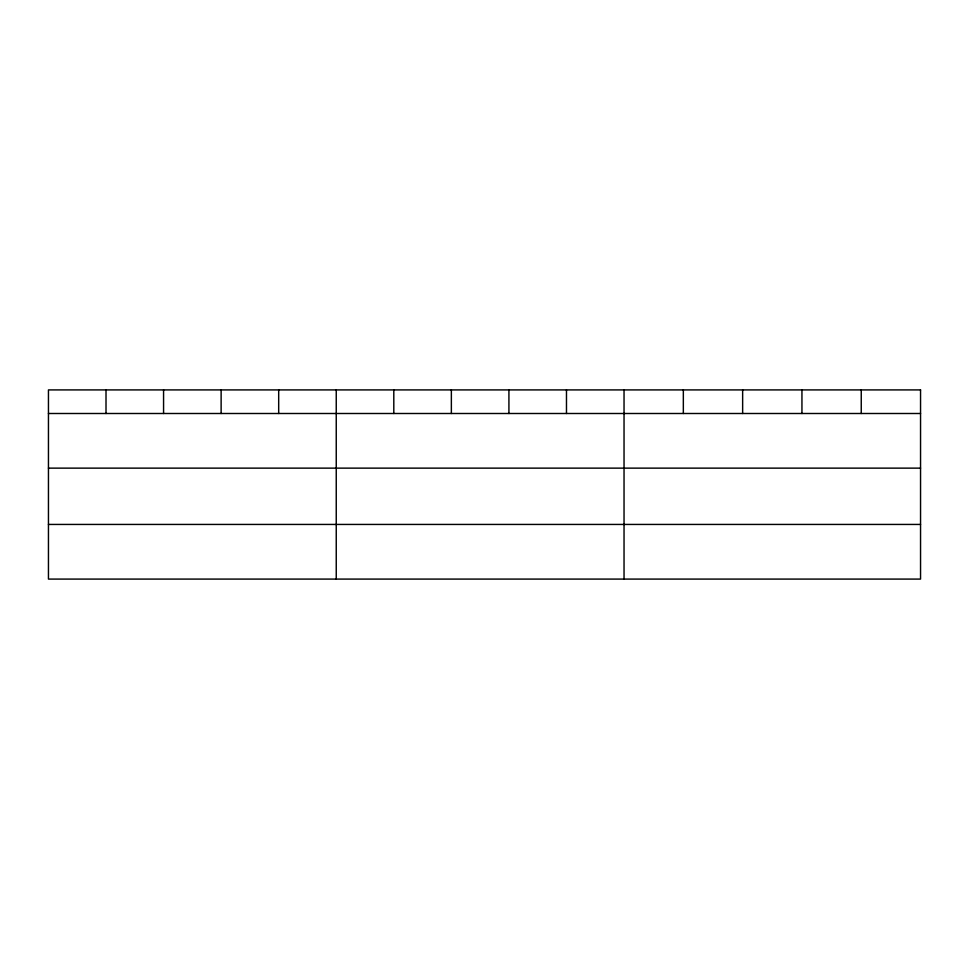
<?xml version="1.0" encoding="UTF-8"?>
<svg xmlns="http://www.w3.org/2000/svg" width="969" height="969" viewBox="0 0 969 969"><rect width="100%" height="100%" fill="white"/><g stroke="black" fill="none" stroke-linecap="round" stroke-linejoin="round"><path stroke-width="1.45" d="M48.45 413.497L920.55 413.497M48.45 468.136L920.55 468.136M48.45 524.435L920.55 524.435M861.247 389.913L861.247 413.497M801.944 389.913L801.944 413.497M742.642 389.913L742.642 413.497M683.339 389.913L683.339 413.497M624.036 389.913L624.036 579.087M566.477 389.913L566.477 413.497M508.919 389.913L508.919 413.497M451.36 389.913L451.36 413.497M393.802 389.913L393.802 413.497M336.243 389.913L336.243 579.087M278.684 389.913L278.684 413.497M221.126 389.913L221.126 413.497M163.567 389.913L163.567 413.497M106.009 389.913L106.009 413.497M920.55 389.913L48.45 389.913L48.45 579.087L920.55 579.087L920.55 389.913"/></g></svg>
